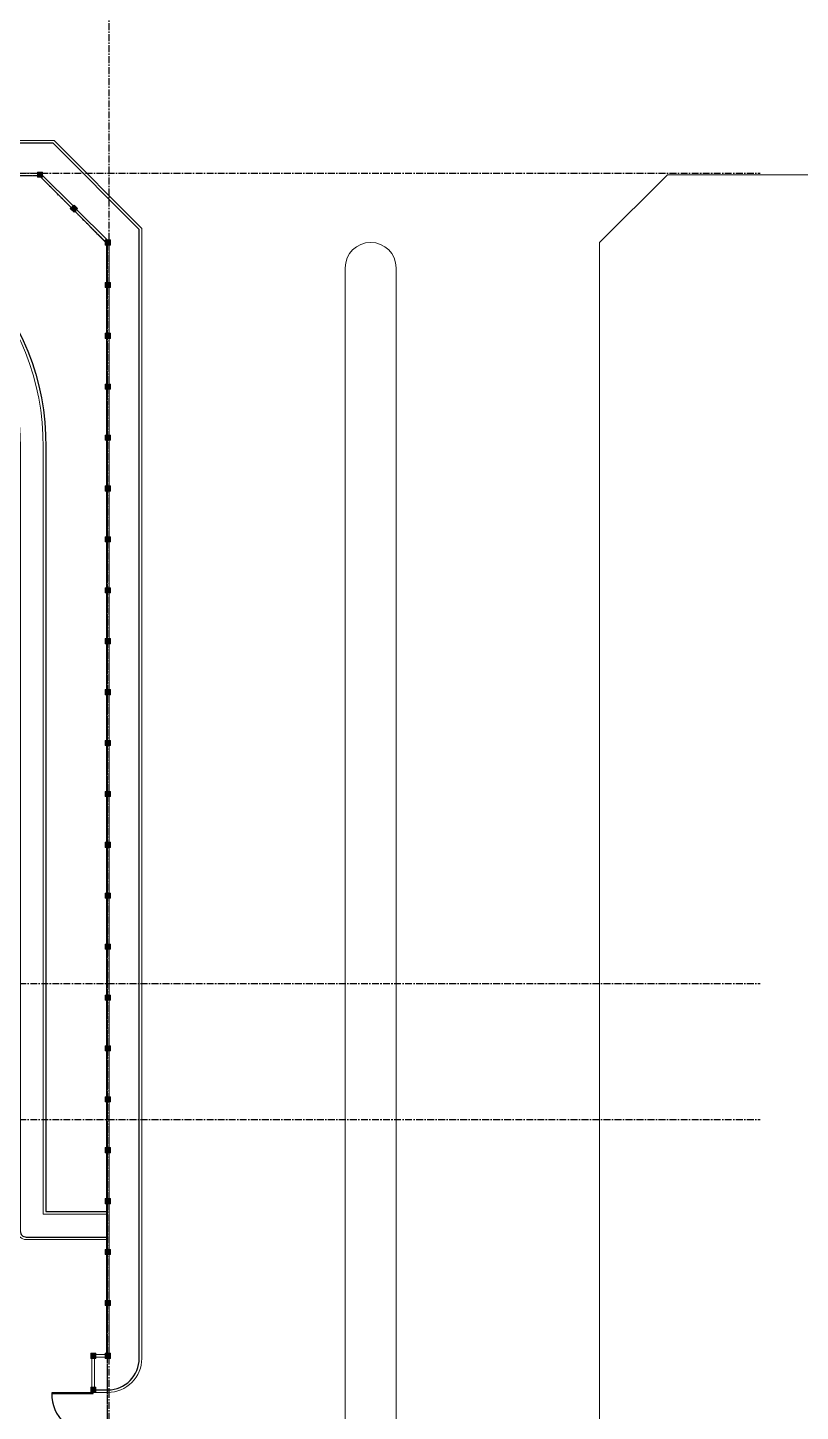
# Model space of a CAD drawing. Header units: inches. Extents: x 35355 to 94322, y -3056 to 38234.
# Drawn here: x 92295 to 92855, y 3116 to 4120 of the extents above; entities that cross this region are included whole.
import ezdxf

# ---------------------------------------------------------------- set-up
doc = ezdxf.new("R2010")
doc.units = ezdxf.units.IN
doc.header["$MEASUREMENT"] = 0
doc.linetypes.add('CENTER', pattern=[2, 1.25, -0.25, 0.25, -0.25])
doc.linetypes.add('CENTERX2', pattern=[4, 2.5, -0.5, 0.5, -0.5])
for name, color, linetype in [('AR-AXIS', 9, 'CENTERX2'), ('AR-DOOR', 8, 'Continuous'), ('CURB-2', 8, 'Continuous'), ('PROPERTY LINE', 3, 'CENTER')]:
    doc.layers.add(name, color=color, linetype=linetype)
for name, color, linetype, lineweight in [('COL', 4, 'Continuous', 18), ('COLHAT', 8, 'Continuous', 18), ('CURVE', 8, 'Continuous', 18), ('FENCEWALL', 4, 'Continuous', 18), ('schematic lines', 110, 'Continuous', 25)]:
    doc.layers.add(name, color=color, linetype=linetype, lineweight=lineweight)
pattern_1 = [(45, (-1499337.7329, 34763.6889), (-0.4144367825, 0.4144367825), [])]
pattern_2 = [(90, (-1461259.0934, 42329.1646), (-0.5861021186, 1e-16), [])]

# ---------------------------------------------------------------- blocks, each defined once
blk = doc.blocks.new('AHHMS TEMPLATE')
at = {"layer": 'COLHAT'}
h = blk.add_hatch(dxfattribs=at)
h.set_pattern_fill('ANSI31', color=8, scale=0.184599, style=0)
h.set_pattern_definition([(45, (-1499386.95934, 34812.915), (-0.4144367825, 0.4144367825), [])])
h.paths.add_polyline_path([(-1489439.8, 84579.9), (-1489439.8, 84576.2), (-1489436.1, 84576.2), (-1489436.1, 84579.9)])
h = blk.add_hatch(dxfattribs=at)
h.set_pattern_fill('ANSI31', color=8, scale=0.184599, angle=45, style=0)
h.set_pattern_definition(pattern_2)
h.paths.add_polyline_path([(-1489416, 84553.4), (-1489413.3, 84550.8), (-1489410.7, 84553.4), (-1489413.3, 84556)])
h = blk.add_hatch(dxfattribs=at)
h.set_pattern_fill('ANSI31', color=8, scale=0.184599, angle=45, style=0)
h.set_pattern_definition(pattern_2)
h.paths.add_polyline_path([(-1489416, 84553.4), (-1489413.3, 84550.8), (-1489410.7, 84553.4), (-1489413.3, 84556)])
h = blk.add_hatch(dxfattribs=at)
h.set_pattern_fill('ANSI31', color=8, scale=0.184599, style=0)
h.set_pattern_definition(pattern_1)
h.paths.add_polyline_path([(-1489390.6, 84530.7), (-1489390.6, 84527), (-1489386.9, 84527), (-1489386.9, 84530.7)])
h = blk.add_hatch(dxfattribs=at)
h.set_pattern_fill('ANSI31', color=8, scale=0.184599, style=0)
h.set_pattern_definition(pattern_1)
h.paths.add_polyline_path([(-1489390.6, 84530.7), (-1489390.6, 84527), (-1489386.9, 84527), (-1489386.9, 84530.7)])
h = blk.add_hatch(dxfattribs=at)
h.set_pattern_fill('ANSI31', color=8, scale=0.184599, style=0)
h.set_pattern_definition([(45, (-1499337.7329, 34732.92204), (-0.4144367825, 0.4144367825), [])])
h.paths.add_polyline_path([(-1489390.6, 84499.9), (-1489390.6, 84496.2), (-1489386.9, 84496.2), (-1489386.9, 84499.9)])
h = blk.add_hatch(dxfattribs=at)
h.set_pattern_fill('ANSI31', color=8, scale=0.184599, style=0)
h.set_pattern_definition([(45, (-1499337.7329, 34696.0022), (-0.4144367825, 0.4144367825), [])])
h.paths.add_polyline_path([(-1489390.6, 84463), (-1489390.6, 84459.3), (-1489386.9, 84459.3), (-1489386.9, 84463)])
h = blk.add_hatch(dxfattribs=at)
h.set_pattern_fill('ANSI31', color=8, scale=0.184599, style=0)
h.set_pattern_definition([(45, (-1499337.7329, 34659.0824), (-0.4144367825, 0.4144367825), [])])
h.paths.add_polyline_path([(-1489390.6, 84426.1), (-1489390.6, 84422.4), (-1489386.9, 84422.4), (-1489386.9, 84426.1)])
h = blk.add_hatch(dxfattribs=at)
h.set_pattern_fill('ANSI31', color=8, scale=0.184599, style=0)
h.set_pattern_definition([(45, (-1499337.7329, 34622.1626), (-0.4144367825, 0.4144367825), [])])
h.paths.add_polyline_path([(-1489390.6, 84389.1), (-1489390.6, 84385.4), (-1489386.9, 84385.4), (-1489386.9, 84389.1)])
h = blk.add_hatch(dxfattribs=at)
h.set_pattern_fill('ANSI31', color=8, scale=0.184599, style=0)
h.set_pattern_definition([(45, (-1499337.7329, 34585.24276), (-0.4144367825, 0.4144367825), [])])
h.paths.add_polyline_path([(-1489390.6, 84352.2), (-1489390.6, 84348.5), (-1489386.9, 84348.5), (-1489386.9, 84352.2)])
h = blk.add_hatch(dxfattribs=at)
h.set_pattern_fill('ANSI31', color=8, scale=0.184599, style=0)
h.set_pattern_definition([(45, (-1499337.7329, 34548.32294), (-0.4144367825, 0.4144367825), [])])
h.paths.add_polyline_path([(-1489390.6, 84315.3), (-1489390.6, 84311.6), (-1489386.9, 84311.6), (-1489386.9, 84315.3)])
h = blk.add_hatch(dxfattribs=at)
h.set_pattern_fill('ANSI31', color=8, scale=0.184599, style=0)
h.set_pattern_definition([(45, (-1499337.7329, 34511.4031), (-0.4144367825, 0.4144367825), [])])
h.paths.add_polyline_path([(-1489390.6, 84278.4), (-1489390.6, 84274.7), (-1489386.9, 84274.7), (-1489386.9, 84278.4)])
h = blk.add_hatch(dxfattribs=at)
h.set_pattern_fill('ANSI31', color=8, scale=0.184599, style=0)
h.set_pattern_definition([(45, (-1499337.7329, 34474.4833), (-0.4144367825, 0.4144367825), [])])
h.paths.add_polyline_path([(-1489390.6, 84241.5), (-1489390.6, 84237.8), (-1489386.9, 84237.8), (-1489386.9, 84241.5)])
h = blk.add_hatch(dxfattribs=at)
h.set_pattern_fill('ANSI31', color=8, scale=0.184599, style=0)
h.set_pattern_definition([(45, (-1499337.7329, 34437.5635), (-0.4144367825, 0.4144367825), [])])
h.paths.add_polyline_path([(-1489390.6, 84204.5), (-1489390.6, 84200.8), (-1489386.9, 84200.8), (-1489386.9, 84204.5)])
h = blk.add_hatch(dxfattribs=at)
h.set_pattern_fill('ANSI31', color=8, scale=0.184599, style=0)
h.set_pattern_definition([(45, (-1499337.7329, 34400.64367), (-0.4144367825, 0.4144367825), [])])
h.paths.add_polyline_path([(-1489390.6, 84167.6), (-1489390.6, 84163.9), (-1489386.9, 84163.9), (-1489386.9, 84167.6)])
h = blk.add_hatch(dxfattribs=at)
h.set_pattern_fill('ANSI31', color=8, scale=0.184599, style=0)
h.set_pattern_definition([(45, (-1499337.7329, 34363.72385), (-0.4144367825, 0.4144367825), [])])
h.paths.add_polyline_path([(-1489390.6, 84130.7), (-1489390.6, 84127), (-1489386.9, 84127), (-1489386.9, 84130.7)])
h = blk.add_hatch(dxfattribs=at)
h.set_pattern_fill('ANSI31', color=8, scale=0.184599, style=0)
h.set_pattern_definition([(45, (-1499337.7329, 34326.80403), (-0.4144367825, 0.4144367825), [])])
h.paths.add_polyline_path([(-1489390.6, 84093.8), (-1489390.6, 84090.1), (-1489386.9, 84090.1), (-1489386.9, 84093.8)])
h = blk.add_hatch(dxfattribs=at)
h.set_pattern_fill('ANSI31', color=8, scale=0.184599, style=0)
h.set_pattern_definition([(45, (-1499337.7329, 34289.8842), (-0.4144367825, 0.4144367825), [])])
h.paths.add_polyline_path([(-1489390.6, 84056.9), (-1489390.6, 84053.2), (-1489386.9, 84053.2), (-1489386.9, 84056.9)])
h = blk.add_hatch(dxfattribs=at)
h.set_pattern_fill('ANSI31', color=8, scale=0.184599, style=0)
h.set_pattern_definition([(45, (-1499337.7329, 34252.9644), (-0.4144367825, 0.4144367825), [])])
h.paths.add_polyline_path([(-1489390.6, 84019.9), (-1489390.6, 84016.2), (-1489386.9, 84016.2), (-1489386.9, 84019.9)])
h = blk.add_hatch(dxfattribs=at)
h.set_pattern_fill('ANSI31', color=8, scale=0.184599, style=0)
h.set_pattern_definition([(45, (-1499337.7329, 34216.0446), (-0.4144367825, 0.4144367825), [])])
h.paths.add_polyline_path([(-1489390.6, 83983), (-1489390.6, 83979.3), (-1489386.9, 83979.3), (-1489386.9, 83983)])
h = blk.add_hatch(dxfattribs=at)
h.set_pattern_fill('ANSI31', color=8, scale=0.184599, style=0)
h.set_pattern_definition([(45, (-1499337.7329, 34179.12476), (-0.4144367825, 0.4144367825), [])])
h.paths.add_polyline_path([(-1489390.6, 83946.1), (-1489390.6, 83942.4), (-1489386.9, 83942.4), (-1489386.9, 83946.1)])
h = blk.add_hatch(dxfattribs=at)
h.set_pattern_fill('ANSI31', color=8, scale=0.184599, style=0)
h.set_pattern_definition([(45, (-1499337.7329, 34142.20494), (-0.4144367825, 0.4144367825), [])])
h.paths.add_polyline_path([(-1489390.6, 83909.2), (-1489390.6, 83905.5), (-1489386.9, 83905.5), (-1489386.9, 83909.2)])
h = blk.add_hatch(dxfattribs=at)
h.set_pattern_fill('ANSI31', color=8, scale=0.184599, style=0)
h.set_pattern_definition([(45, (-1499337.7329, 34105.2851), (-0.4144367825, 0.4144367825), [])])
h.paths.add_polyline_path([(-1489390.6, 83872.3), (-1489390.6, 83868.6), (-1489386.9, 83868.6), (-1489386.9, 83872.3)])
h = blk.add_hatch(dxfattribs=at)
h.set_pattern_fill('ANSI31', color=8, scale=0.184599, style=0)
h.set_pattern_definition([(45, (-1499337.7329, 34068.3653), (-0.4144367825, 0.4144367825), [])])
h.paths.add_polyline_path([(-1489390.6, 83835.3), (-1489390.6, 83831.6), (-1489386.9, 83831.6), (-1489386.9, 83835.3)])
h = blk.add_hatch(dxfattribs=at)
h.set_pattern_fill('ANSI31', color=8, scale=0.184599, style=0)
h.set_pattern_definition([(45, (-1499337.7329, 34031.4455), (-0.4144367825, 0.4144367825), [])])
h.paths.add_polyline_path([(-1489390.6, 83798.4), (-1489390.6, 83794.7), (-1489386.9, 83794.7), (-1489386.9, 83798.4)])
h = blk.add_hatch(dxfattribs=at)
h.set_pattern_fill('ANSI31', color=8, scale=0.184599, style=0)
h.set_pattern_definition([(45, (-1499337.7329, 33994.52567), (-0.4144367825, 0.4144367825), [])])
h.paths.add_polyline_path([(-1489390.6, 83761.5), (-1489390.6, 83757.8), (-1489386.9, 83757.8), (-1489386.9, 83761.5)])
h = blk.add_hatch(dxfattribs=at)
h.set_pattern_fill('ANSI31', color=8, scale=0.184599, style=0)
h.set_pattern_definition([(45, (-1499348.3847, 33956.12905), (-0.4144367825, 0.4144367825), [])])
h.paths.add_polyline_path([(-1489401.2, 83723.1), (-1489401.2, 83719.4), (-1489397.5, 83719.4), (-1489397.5, 83723.1)])
h = blk.add_hatch(dxfattribs=at)
h.set_pattern_fill('ANSI31', color=8, scale=0.184599, style=0)
h.set_pattern_definition([(45, (-1499337.7329, 33956.12905), (-0.4144367825, 0.4144367825), [])])
h.paths.add_polyline_path([(-1489390.6, 83723.1), (-1489390.6, 83719.4), (-1489386.9, 83719.4), (-1489386.9, 83723.1)])
h = blk.add_hatch(dxfattribs=at)
h.set_pattern_fill('ANSI31', color=8, scale=0.184599, style=0)
h.set_pattern_definition([(45, (-1499348.3847, 33931.51584), (-0.4144367825, 0.4144367825), [])])
h.paths.add_polyline_path([(-1489401.2, 83698.5), (-1489401.2, 83694.8), (-1489397.5, 83694.8), (-1489397.5, 83698.5)])
at = {"layer": 'AR-AXIS', "color": 8, "ltscale": 2}
for p, q in [((-1489387.8, 81994.9), (-1489387.8, 85060)), ((-1492933, 84579), (-1488915.2, 84579)), ((-1492933, 83991.4), (-1488915.2, 83991.4)), ((-1492933, 83892.6), (-1488915.2, 83892.6))]:
    blk.add_line(p, q, dxfattribs=at)
at = {"layer": 'AR-DOOR', "color": 8}
blk.add_lwpolyline([(-1489429.5, 83693.9), (-1489399.4, 83693.9), (-1489399.4, 83694.5), (-1489429.5, 83694.5)], close=True, dxfattribs=at)
blk.add_arc((-1489399.7, 83693.9), 29.8, 180, 270.5876, dxfattribs=at)
at = {"layer": 'COL', "color": 8}
for points in [[(-1489439.8, 84576.2), (-1489436.1, 84576.2), (-1489436.1, 84579.9), (-1489439.8, 84579.9)], [(-1489413.3, 84550.8), (-1489410.7, 84553.4), (-1489413.3, 84556), (-1489416, 84553.4)], [(-1489413.3, 84550.8), (-1489410.7, 84553.4), (-1489413.3, 84556), (-1489416, 84553.4)], [(-1489390.6, 84527), (-1489386.9, 84527), (-1489386.9, 84530.7), (-1489390.6, 84530.7)], [(-1489390.6, 84527), (-1489386.9, 84527), (-1489386.9, 84530.7), (-1489390.6, 84530.7)], [(-1489390.6, 84496.2), (-1489386.9, 84496.2), (-1489386.9, 84499.9), (-1489390.6, 84499.9)], [(-1489390.6, 84459.3), (-1489386.9, 84459.3), (-1489386.9, 84463), (-1489390.6, 84463)], [(-1489390.6, 84422.4), (-1489386.9, 84422.4), (-1489386.9, 84426.1), (-1489390.6, 84426.1)], [(-1489390.6, 84385.4), (-1489386.9, 84385.4), (-1489386.9, 84389.1), (-1489390.6, 84389.1)], [(-1489390.6, 84348.5), (-1489386.9, 84348.5), (-1489386.9, 84352.2), (-1489390.6, 84352.2)], [(-1489390.6, 84311.6), (-1489386.9, 84311.6), (-1489386.9, 84315.3), (-1489390.6, 84315.3)], [(-1489390.6, 84274.7), (-1489386.9, 84274.7), (-1489386.9, 84278.4), (-1489390.6, 84278.4)], [(-1489390.6, 84237.8), (-1489386.9, 84237.8), (-1489386.9, 84241.5), (-1489390.6, 84241.5)], [(-1489390.6, 84200.8), (-1489386.9, 84200.8), (-1489386.9, 84204.5), (-1489390.6, 84204.5)], [(-1489390.6, 84163.9), (-1489386.9, 84163.9), (-1489386.9, 84167.6), (-1489390.6, 84167.6)], [(-1489390.6, 84127), (-1489386.9, 84127), (-1489386.9, 84130.7), (-1489390.6, 84130.7)], [(-1489390.6, 84090.1), (-1489386.9, 84090.1), (-1489386.9, 84093.8), (-1489390.6, 84093.8)], [(-1489390.6, 84053.2), (-1489386.9, 84053.2), (-1489386.9, 84056.9), (-1489390.6, 84056.9)], [(-1489390.6, 84016.2), (-1489386.9, 84016.2), (-1489386.9, 84019.9), (-1489390.6, 84019.9)], [(-1489390.6, 83979.3), (-1489386.9, 83979.3), (-1489386.9, 83983), (-1489390.6, 83983)], [(-1489390.6, 83942.4), (-1489386.9, 83942.4), (-1489386.9, 83946.1), (-1489390.6, 83946.1)], [(-1489390.6, 83905.5), (-1489386.9, 83905.5), (-1489386.9, 83909.2), (-1489390.6, 83909.2)], [(-1489390.6, 83868.6), (-1489386.9, 83868.6), (-1489386.9, 83872.3), (-1489390.6, 83872.3)], [(-1489390.6, 83831.6), (-1489386.9, 83831.6), (-1489386.9, 83835.3), (-1489390.6, 83835.3)], [(-1489390.6, 83794.7), (-1489386.9, 83794.7), (-1489386.9, 83798.4), (-1489390.6, 83798.4)], [(-1489390.6, 83757.8), (-1489386.9, 83757.8), (-1489386.9, 83761.5), (-1489390.6, 83761.5)], [(-1489401.2, 83719.4), (-1489397.5, 83719.4), (-1489397.5, 83723.1), (-1489401.2, 83723.1)], [(-1489390.6, 83719.4), (-1489386.9, 83719.4), (-1489386.9, 83723.1), (-1489390.6, 83723.1)], [(-1489401.2, 83694.8), (-1489397.5, 83694.8), (-1489397.5, 83698.5), (-1489401.2, 83698.5)]]:
    blk.add_lwpolyline(points, close=True, dxfattribs=at)
at = {"layer": 'CURB-2', "color": 8}
for points in [[(-1489397.5, 83696.6), (-1489388.7, 83696.6, 0.414214), (-1489366, 83719.4), (-1489366, 84538.2), (-1489428.5, 84600.8), (-1490405.3, 84600.8, 0.414214), (-1490428, 84578), (-1490428, 84564.8, 0.414214), (-1490411.4, 84548.2), (-1489620.3, 84548.2, -0.414214), (-1489452.3, 84380.2), (-1489452.3, 83811.7, 0.414214), (-1489448, 83807.4), (-1489389.7, 83807.4)], [(-1490394.2, 84563), (-1489609, 84563, -0.408477), (-1489433.8, 84380.2), (-1489433.8, 83825.9), (-1489389.7, 83825.9)]]:
    blk.add_lwpolyline(points, format="xyb", dxfattribs=at)
at = {"layer": 'CURVE', "color": 8}
for p, q in [((-1489031.8, 84528.8), (-1488982.6, 84578)), ((-1488982.6, 84578), (-1488740.6, 84578)), ((-1489031.8, 84528.8), (-1489031.8, 81868.4)), ((-1489216.4, 82297.3), (-1489216.4, 84510.4)), ((-1489179.5, 82297.3), (-1489179.5, 84510.4))]:
    blk.add_line(p, q, dxfattribs=at)
for points in [[(-1489397.5, 83694.8), (-1489388.7, 83694.8, 0.414214), (-1489364.1, 83719.4), (-1489364.1, 84539), (-1489427.8, 84602.7), (-1490405.3, 84602.7, 0.414214), (-1490429.9, 84578), (-1490429.9, 84564.8, 0.414214), (-1490411.4, 84546.4), (-1489620.3, 84546.4, -0.414214), (-1489454.1, 84380.2), (-1489454.1, 83811.7, 0.414214), (-1489448, 83805.6), (-1489389.7, 83805.6)], [(-1490394.2, 84561.1), (-1489609, 84561.1, -0.408447), (-1489435.7, 84380.2), (-1489435.7, 83824), (-1489389.7, 83824)]]:
    blk.add_lwpolyline(points, format="xyb", dxfattribs=at)
blk.add_arc((-1489198, 84510.4), 18.5, 0, 180, dxfattribs=at)
at = {"layer": 'FENCEWALL', "color": 8}
for p, q in [((-1489463.8, 84579), (-1489439.8, 84579)), ((-1489463.8, 84577.1), (-1489438.3, 84577.1)), ((-1489438.3, 84577.1), (-1489415.3, 84554.1)), ((-1489436.1, 84577.5), (-1489414, 84555.4)), ((-1489390.6, 84529.4), (-1489412.7, 84551.5)), ((-1489389.3, 84530.7), (-1489411.4, 84552.8)), ((-1489389.7, 84527), (-1489389.7, 84499.9)), ((-1489387.8, 84527), (-1489387.8, 84499.9)), ((-1489389.7, 84463), (-1489389.7, 84496.2)), ((-1489387.8, 84463), (-1489387.8, 84496.2)), ((-1489389.7, 84459.3), (-1489389.7, 84426.1)), ((-1489387.8, 84459.3), (-1489387.8, 84426.1)), ((-1489389.7, 84389.1), (-1489389.7, 84422.4)), ((-1489387.8, 84389.1), (-1489387.8, 84422.4)), ((-1489389.7, 84385.4), (-1489389.7, 84352.2)), ((-1489387.8, 84385.4), (-1489387.8, 84352.2)), ((-1489389.7, 84315.3), (-1489389.7, 84348.5)), ((-1489387.8, 84315.3), (-1489387.8, 84348.5)), ((-1489389.7, 84311.6), (-1489389.7, 84278.4)), ((-1489387.8, 84311.6), (-1489387.8, 84278.4)), ((-1489389.7, 84241.5), (-1489389.7, 84274.7)), ((-1489387.8, 84241.5), (-1489387.8, 84274.7)), ((-1489389.7, 84237.8), (-1489389.7, 84204.5)), ((-1489387.8, 84237.8), (-1489387.8, 84204.5)), ((-1489389.7, 84167.6), (-1489389.7, 84200.8)), ((-1489387.8, 84167.6), (-1489387.8, 84200.8)), ((-1489389.7, 84163.9), (-1489389.7, 84130.7)), ((-1489387.8, 84163.9), (-1489387.8, 84130.7)), ((-1489389.7, 84093.8), (-1489389.7, 84127)), ((-1489387.8, 84093.8), (-1489387.8, 84127)), ((-1489389.7, 84090.1), (-1489389.7, 84056.9)), ((-1489387.8, 84090.1), (-1489387.8, 84056.9)), ((-1489389.7, 84019.9), (-1489389.7, 84053.2)), ((-1489387.8, 84019.9), (-1489387.8, 84053.2)), ((-1489389.7, 84016.2), (-1489389.7, 83983)), ((-1489387.8, 84016.2), (-1489387.8, 83983)), ((-1489389.7, 83946.1), (-1489389.7, 83979.3)), ((-1489387.8, 83946.1), (-1489387.8, 83979.3)), ((-1489389.7, 83942.4), (-1489389.7, 83909.2)), ((-1489387.8, 83942.4), (-1489387.8, 83909.2)), ((-1489389.7, 83872.3), (-1489389.7, 83905.5)), ((-1489387.8, 83872.3), (-1489387.8, 83905.5)), ((-1489389.7, 83868.6), (-1489389.7, 83835.3)), ((-1489387.8, 83868.6), (-1489387.8, 83835.3)), ((-1489389.7, 83798.4), (-1489389.7, 83831.6)), ((-1489387.8, 83798.4), (-1489387.8, 83831.6)), ((-1489389.7, 83794.7), (-1489389.7, 83761.5)), ((-1489387.8, 83794.7), (-1489387.8, 83761.5)), ((-1489389.7, 83723.1), (-1489389.7, 83757.8)), ((-1489387.8, 83723.1), (-1489387.8, 83757.8)), ((-1489390.6, 83722.2), (-1489397.5, 83722.2)), ((-1489400.3, 83719.4), (-1489400.3, 83698.5)), ((-1489398.5, 83719.4), (-1489398.5, 83698.5)), ((-1489390.6, 83720.3), (-1489397.5, 83720.3))]:
    blk.add_line(p, q, dxfattribs=at)
at = {"layer": 'PROPERTY LINE', "color": 8}
blk.add_lwpolyline([(-1492441.2, 84577.1), (-1492478.1, 84540.2), (-1492478.1, 82288.1), (-1492428.8, 82238.9), (-1489438.3, 82238.9), (-1489389.1, 82288.1), (-1489389.1, 84527.9), (-1489438.3, 84577.1), (-1492441.2, 84577.1)], dxfattribs=at)

msp = doc.modelspace()

# ---------------------------------------------------------------- block references
at = {"layer": 'schematic lines'}
msp.add_blockref('AHHMS TEMPLATE', (1581741.5, -80565.1), dxfattribs=at)

doc.saveas('drawing.dxf')
